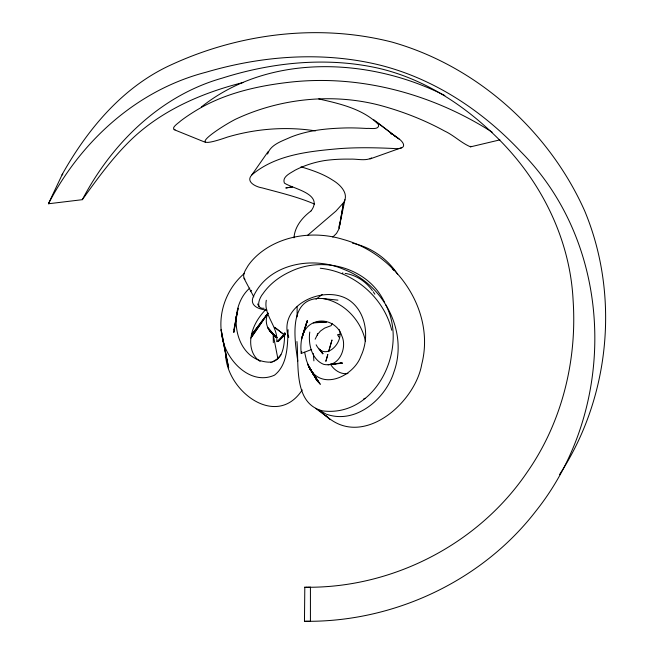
<?xml version="1.0" encoding="UTF-8"?>
<svg xmlns="http://www.w3.org/2000/svg" width="654" height="654" viewBox="0 0 654 654"><rect width="100%" height="100%" fill="white"/><g stroke="black" fill="none" stroke-linecap="round" stroke-linejoin="round"><path stroke-width="0.98" d="M304.462 621.169L304.805 587.562M297.112 316.863L297.129 306.661M317.46 333.638L317.345 335.232M293.998 237.852C294.668 226.668 302.328 217.48 310.944 211.013M288.455 336.45L288.545 335.437M276.74 341.666C278.351 326.673 263.284 315.334 266.309 300.26M470.954 146.259L470.537 146.839C461.234 142.956 453.835 135.321 444.63 131.045C423.988 119.747 401.883 111.164 379.148 105.114C331.742 92.942 279.757 98.452 235.554 119.241C220.611 126.794 179.973 153.641 227.412 137.095C255.796 128.666 286.215 126.312 315.481 130.89M249.787 288.062C226.063 308.835 233.887 360.632 268.859 362.161C283.673 362.079 284.613 343.603 284.613 332.665M309.775 332.044C308.099 343.767 311.517 359.34 323.517 364.294C338.78 368.096 347.609 347.977 341.797 335.837C338.355 324.327 324.825 317.803 313.822 322.667C301.821 327.49 299.941 342.148 301.249 353.446L311.68 349.465M233.764 332.412L236.813 313.618M233.928 332.24L238.097 308.165L233.854 329.869M332.796 237.067L336.54 233.372L338.903 229.104L343.587 202.601C349.391 193.69 340.219 184.608 332.886 180.275C323.182 173.866 312.056 170.163 301.003 166.835M339.115 228.344L339.246 225.09M344.936 199.732L339.287 227.208L343.587 202.601L335.976 211.054L307.552 235.375M301.249 353.446L301.747 351.525M331.946 340.08L328.619 351.68L331.946 340.162M235.718 317.779L236.217 316.062M301.551 339.491L306.603 323.158M306.448 323.362L301.911 337.742L307.38 320.607M307.298 320.713L302.352 336.066L307.355 320.861M302.908 334.39L307.315 320.991M315.146 339.222L317.452 334.578L320.427 331.055L324.58 328.128L331.186 325.627L332.077 323.346M305.663 621.3C393.822 622.134 481.826 581.161 535.863 511.109C618.21 407.9 615.267 246.762 520.96 151.842C482.366 110.534 432.964 77.842 377.595 64.542C321.139 51.216 261.412 55.884 206.1 72.21C136.866 90.105 80.883 141.158 48.494 203.762L82.322 199.683C96.179 180.43 110.134 161.056 126.778 144.068C157.925 111.924 200.206 93.285 243.043 82.535M318.735 98.934C339.712 103.643 363.15 108.924 378.625 124.693C379.451 130.408 370.001 127.939 366.722 128.454C359.267 128.053 351.795 127.743 344.331 127.98C326.093 128.527 307.576 130.342 290.515 137.242C282.144 141.109 270.576 144.46 267.584 154.066M48.633 203.263L62.596 173.719C88.249 128.233 123.614 86.066 172.264 64.329C240.198 33.24 319.185 23.47 391.942 42.069C476.717 66.029 548.845 130.645 584.635 210.801C620.066 295.657 609.978 397.894 559.472 474.641M267.911 313.511C264.772 319.757 266.235 328.022 271.557 332.624M62.596 173.719L62.089 174.97L62.8 174.136M302.238 389.915C275.996 430.054 224.731 389.547 225.638 352.416M267.838 313.454L250.907 338.044C249.893 346.187 252.076 355.563 258.992 360.632M268.058 313.16L250.907 338.044C252.289 327.065 258.314 317.149 265.957 309.358M314.558 204.105C297.717 196.854 279.798 192.66 262.164 187.886C256.376 187.069 245.103 181.943 251.831 174.92L268.124 151.605M49.369 202.707L48.527 203.754M267.976 313.127L251.389 335.052L267.707 313.716M280.991 354.82L276.953 359.103L272.432 361.989M371.66 157.949C365.161 161.293 357.198 158.758 350.111 159.135C341.641 158.979 333.148 159.38 324.752 160.541C314.484 162.2 304.429 165.405 295.167 170.154C290.744 172.983 281.809 176.703 284.359 183.038C292.959 188.924 324.016 193.715 311.075 210.907M316.029 299.23L322.193 294.529M250.376 291.635L251.569 290.343M251.831 174.92C275.726 154.548 309.342 151.295 339.483 148.63C357.117 147.33 374.799 147.632 392.449 148.442C409.543 150.289 404.613 141.051 393.594 135.329M278.342 341.445L285.528 334.259M201.318 107.003C269.301 52.729 370.221 57.65 444.851 95.549M244.506 273.331C226.619 288.381 217.447 313.258 222.058 336.27L228.655 367.867L221.126 329.657L226.864 361.082M363.624 399.014L364.965 398.302M369.984 158.963L401.556 147.706M270.781 362.61L271.197 362.471M470.651 146.823L499.918 139.866M339.818 334.39L337.856 334.611M82.322 199.683C111.646 143.692 160.14 95.639 222.278 78.104C271.95 62.367 325.864 56.767 377.105 67.926C421.887 77.908 461.953 103.463 494.596 135.133C539.607 178.182 569.936 237.369 573.092 300.072C577.212 360.387 561.982 422.37 527.189 472.155C478.81 543.605 393.806 587.627 307.682 587.259M292.273 186.88L285.782 187.976L292.379 186.93M328.144 364.818L337.946 363.403M339.933 363.117L341.887 362.831M347.977 373.548C340.759 374.709 333.867 370.05 330.344 363.992M330.066 364.531L342.189 363.24M342.156 363.035L332.019 363.943L341.993 363.158M313.258 322.913L326.469 322.021M326.011 321.858L314.116 322.553L326.272 321.866M264.044 308.271C254.856 309.219 259.466 297.709 262.9 293.785C269.693 283.926 279.618 276.495 290.45 271.573C323.697 255.444 368.782 267.993 384.675 302.663M305.132 587.243L304.568 587.243L310.356 587.235M305.034 621.284L304.429 621.292L310.348 621.275M306.186 587.259L306.93 587.259M320.272 268.254C353.651 271.672 383.939 297.447 391.738 330.245M175.076 129.786C169.917 128.266 179.065 122.65 180.471 121.072C185.262 117.377 190.314 114.049 195.456 110.886C223.251 93.816 255.681 86.214 287.76 82.437C358.915 73.869 432.171 93.735 492.135 132.157M297.799 361.131C294.406 338.911 287.662 295.6 323.239 298.592L337.971 300.145M342.434 272.963L342.974 273.037M323.239 298.592C344.143 302.181 361.335 320.648 365.406 341.167M345.132 273.397C356.16 275.015 365.921 281.563 372.379 290.548M266.946 310.061C258.878 309.456 248.34 305.688 253.899 295.428C269.489 263.333 313.086 255.869 343.669 269.325C383.391 284.13 408.709 331.472 393.855 372.208C385.5 399.022 355.604 424.609 326.469 414.211M352.547 243.206L354.01 243.558M354.738 243.729C372.208 247.989 387.65 259.156 397.542 274.132M296.949 341.543C299.058 364.172 293.147 403.592 322.651 410.884C376.263 417.685 408.881 347.944 385.558 304.478M174.046 129.639L205.511 142.384M325.741 413.9L319.732 410.483M390.463 133.498L391.779 134.242M260.161 361.384L259.376 360.902M277.329 337.57L273.209 334.652L271.688 332.747M244.948 279.397C241.326 275.252 246.01 269.374 248.16 265.549C252.902 258.714 259.229 253.082 266.17 248.553C288.798 234.009 317.967 231.598 343.391 239.503C395.645 253.744 435.719 309.882 421.74 364.278C415.184 402.978 362.381 449.257 325.954 415.674M315.498 408.3L326.918 416.704M376.59 122.11L399.234 139.228M373.81 119.78L397.395 137.847M318.285 409.559L330.205 419.664M271.941 332.984L276.528 336.998M276.519 337.276L270.699 331.782L276.487 337.415M269.767 330.736L273.282 334.284M274.688 335.698L276.086 337.112M276.192 337.3L269.284 330.115L276.135 337.407M316.135 344.789C324.85 362.226 344.151 342.753 339.279 329.632M276.282 337.431L268.802 329.428L275.547 336.777M392.237 268.68L393.773 270.355M276.348 337.489L268.336 328.651L275.628 336.81M276.421 337.48L267.887 327.801L275.71 336.769M318.514 348.394L322.716 353.74M322.929 353.683L320.027 349.833L322.888 353.789M319.054 382.794L310.658 369.992L320.46 384.397M373.238 291.733L374.84 294.194M337.717 335.052L338.314 336.001M310.658 369.992C324.221 390.503 354.247 375.126 360.943 356.087C369.461 338.134 366.69 313.029 349.947 300.717C325.839 283.452 277.721 304.527 288.455 337.072M319.79 383.882L308.876 366.796L306.415 360.264L304.641 352.277M318.523 382.386L309.939 368.815L310.421 369.608M318.465 382.23L309.285 367.613L317.247 380.661M317.452 380.89L308.68 366.379L317.313 381.012M338.453 336.23L338.936 337.072M316.781 379.982L308.124 365.128L316.683 380.105M307.601 363.837L314.917 376.818M243.917 278.179L253.817 296.875M257.586 303.996L259 306.669M288.782 337.202L288.471 336.082M273.339 342.622L273.209 334.652L277.803 358.351M222.058 336.27C225.221 359.185 249.926 386.236 274.517 375.151C287.809 364.777 287.482 345.165 288.095 329.747M313.895 360.853L313.323 353.593M310.429 587.235L310.429 621.275M327.785 354.582L325.847 361.351L327.785 354.607M285.267 333.287L277.329 341.682L285.324 333.262M284.596 335.061L274.574 327.262L284.604 335.101"/></g></svg>
